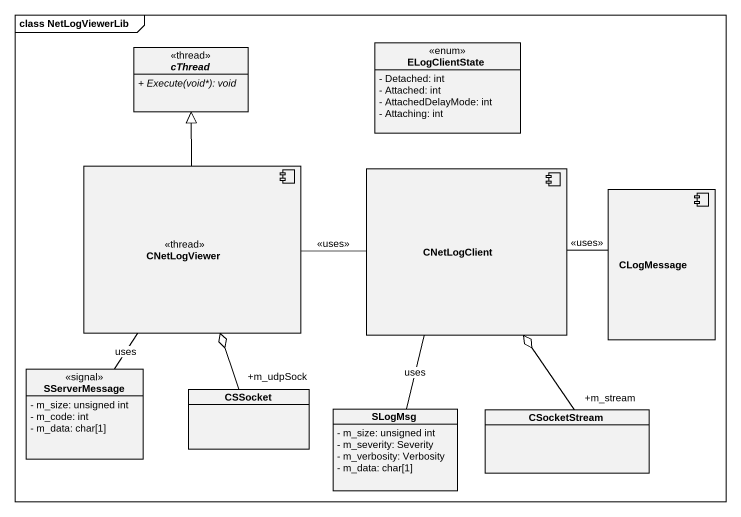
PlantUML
@startuml
mainframe class NetLogViewerLib
allowmixing
hide circle
hide empty members
skinparam classAttributeIconSize 0
class ELogClientState <<enum>> {
  - Detached: int
  - Attached: int
  - AttachedDelayMode: int
  - Attaching: int
}
abstract class cThread <<thread>> {
  {abstract} + Execute(void*): void
}
component CNetLogViewer <<thread>>
component CNetLogClient
component CLogMessage
class SServerMessage <<signal>> {
  - m_size: unsigned int
  - m_code: int
  - m_data: char[1]
}
class CSSocket
class SLogMsg {
  - m_size: unsigned int
  - m_severity: Severity
  - m_verbosity: Verbosity
  - m_data: char[1]
}
class CSocketStream
CNetLogViewer -up-|> cThread
CNetLogViewer -right- CNetLogClient : <<uses>>
CNetLogClient -right- CLogMessage : <<uses>>
SServerMessage -up- CNetLogViewer : uses
CSSocket "+m_udpSock" -up-o CNetLogViewer
SLogMsg -up- CNetLogClient : uses
CSocketStream "+m_stream" -up-o CNetLogClient
@enduml
